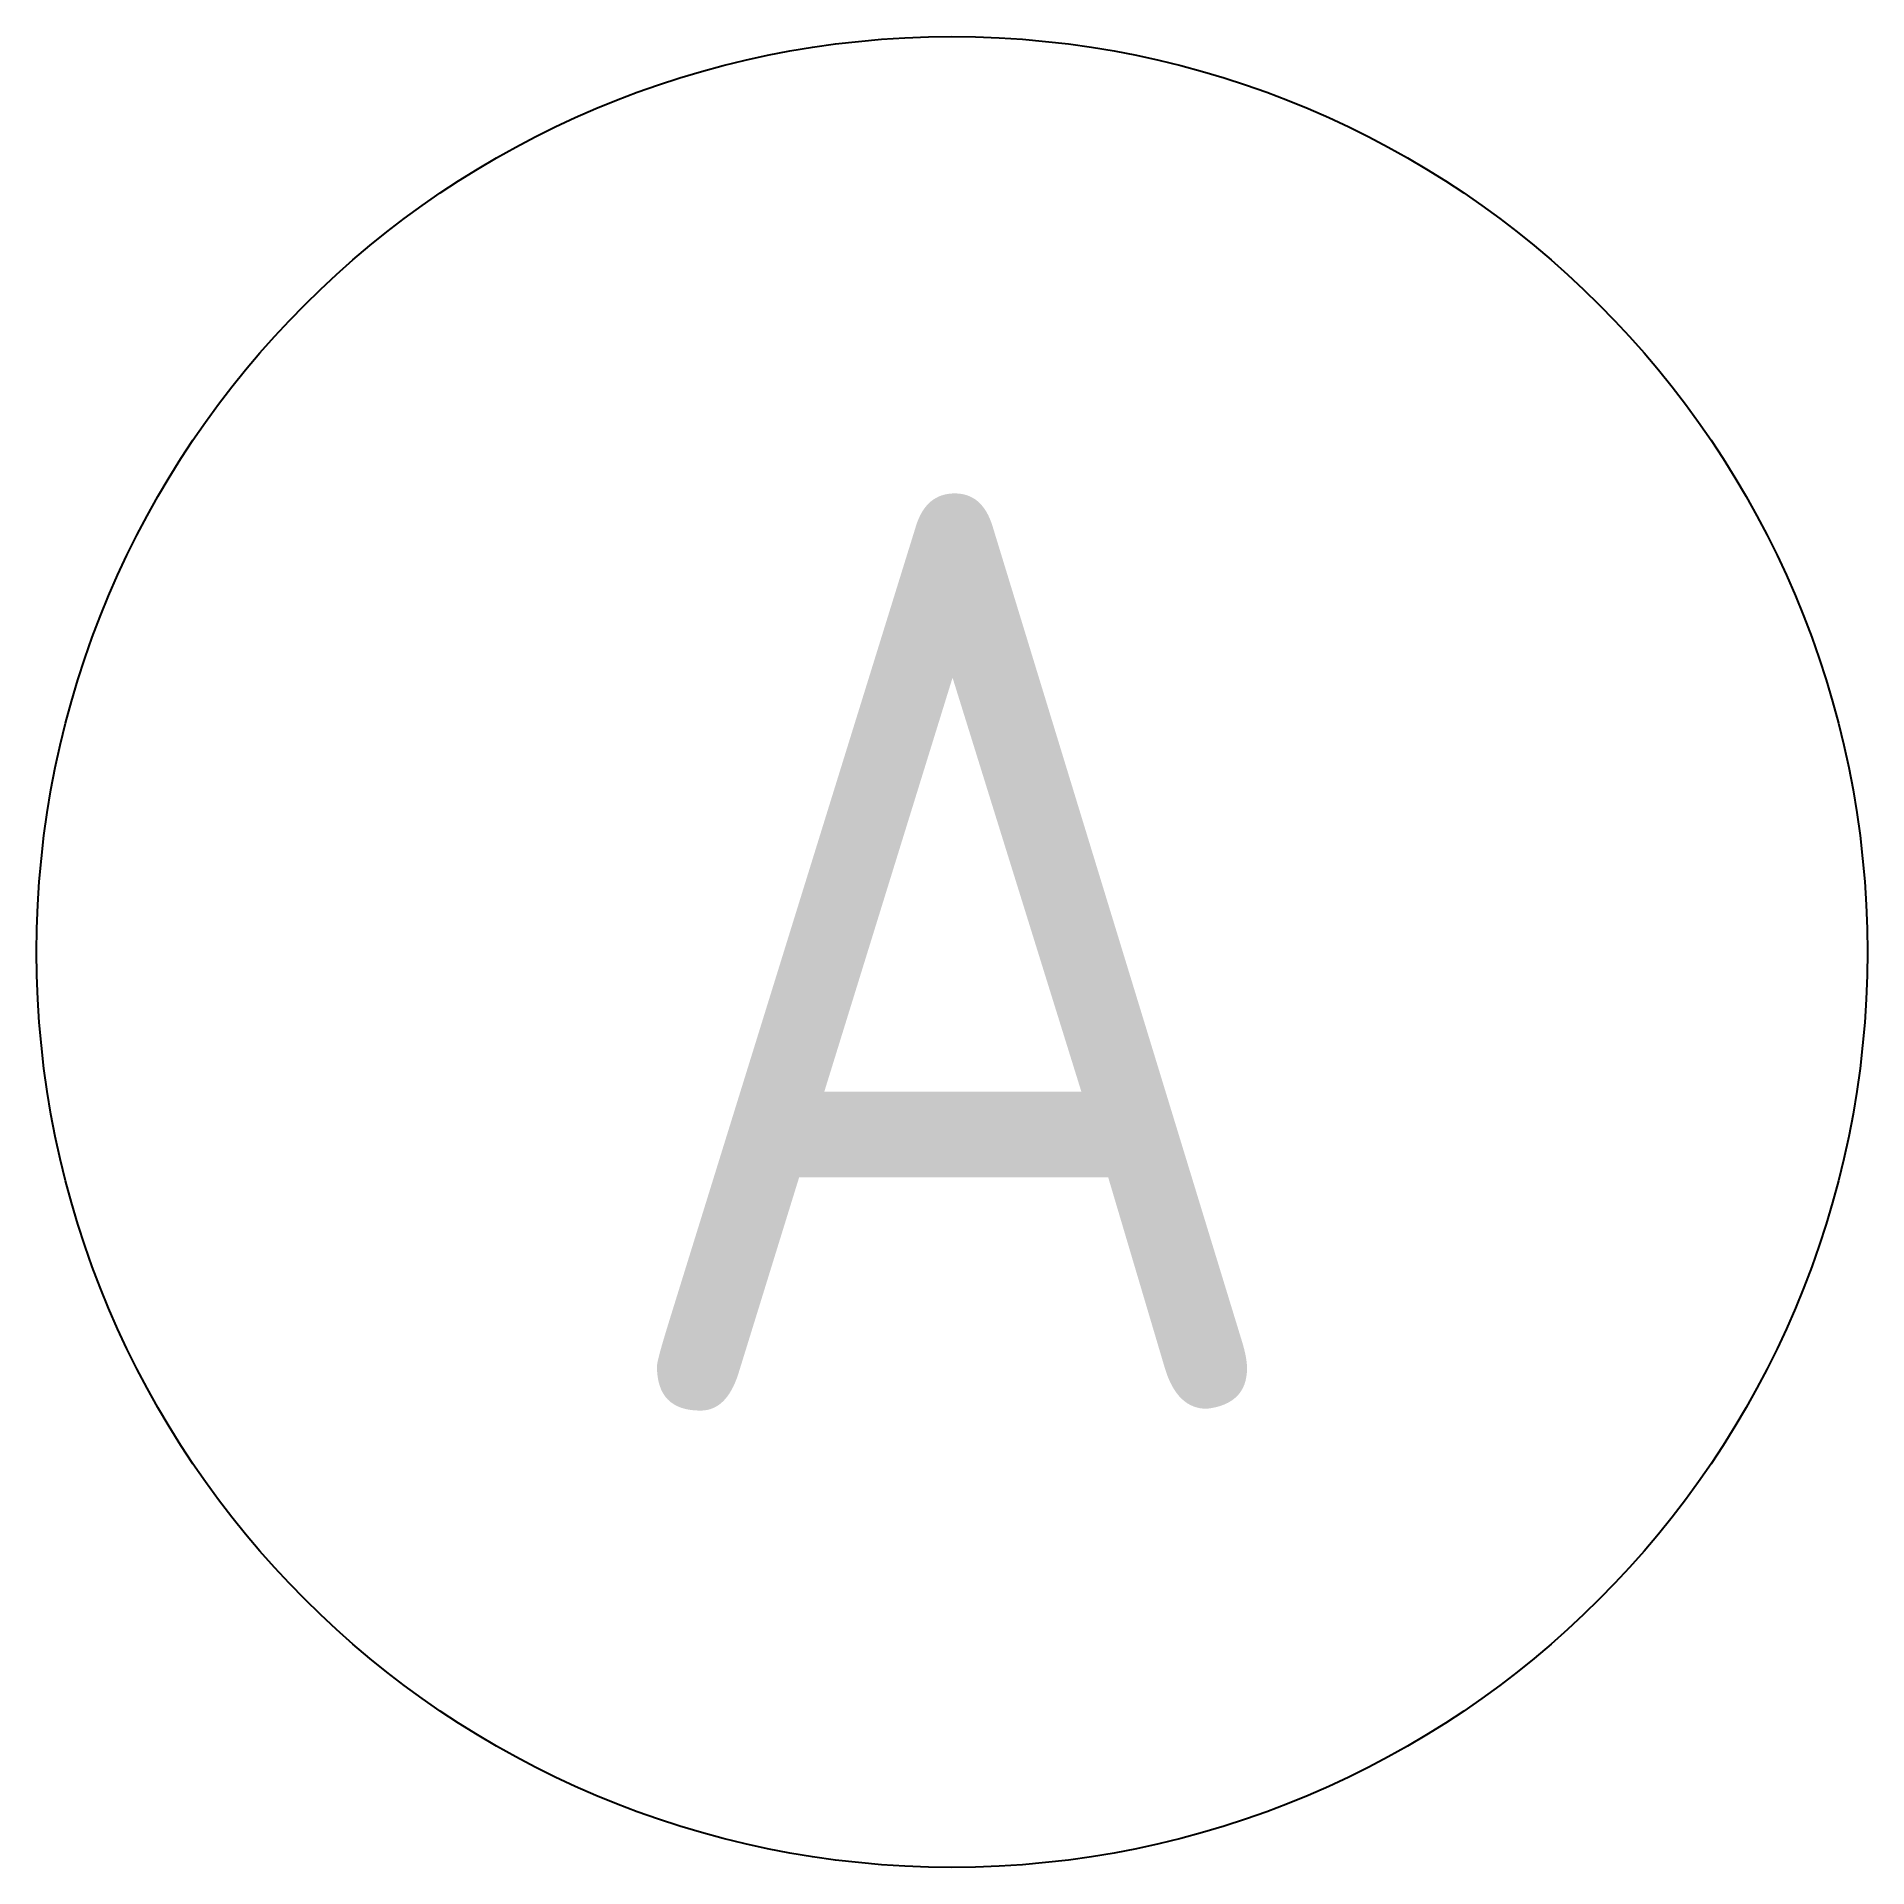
# Model space of a CAD drawing. Header units: metres. Extents: x -0.0000048 to 0.0000048, y 0 to 0.0000096.
import ezdxf
from ezdxf.enums import TextEntityAlignment as Align

# ---------------------------------------------------------------- set-up
doc = ezdxf.new("R2010")
doc.units = ezdxf.units.M
doc.header["$MEASUREMENT"] = 0
doc.layers.add('0 @ 0.001', color=7, linetype='Continuous')
doc.styles.add('Hand', font='archquik.shx')

# ---------------------------------------------------------------- blocks, each defined once
blk = doc.blocks.new('Column Tag')
blk.add_circle((0, 0.0048), 0.0048)
at = {"style": 'Hand'}
blk.add_attdef('COLUMN', text='', height=0.0048, dxfattribs=at).set_placement((0, 0.0048), align=Align.MIDDLE)

msp = doc.modelspace()

# ---------------------------------------------------------------- block references
at = {"layer": '0 @ 0.001', "xscale": 0.001, "yscale": 0.001, "zscale": 0.001}
msp.add_blockref('Column Tag', (0, 0), dxfattribs=at).add_auto_attribs({'COLUMN': 'A'})

doc.saveas('drawing.dxf')
